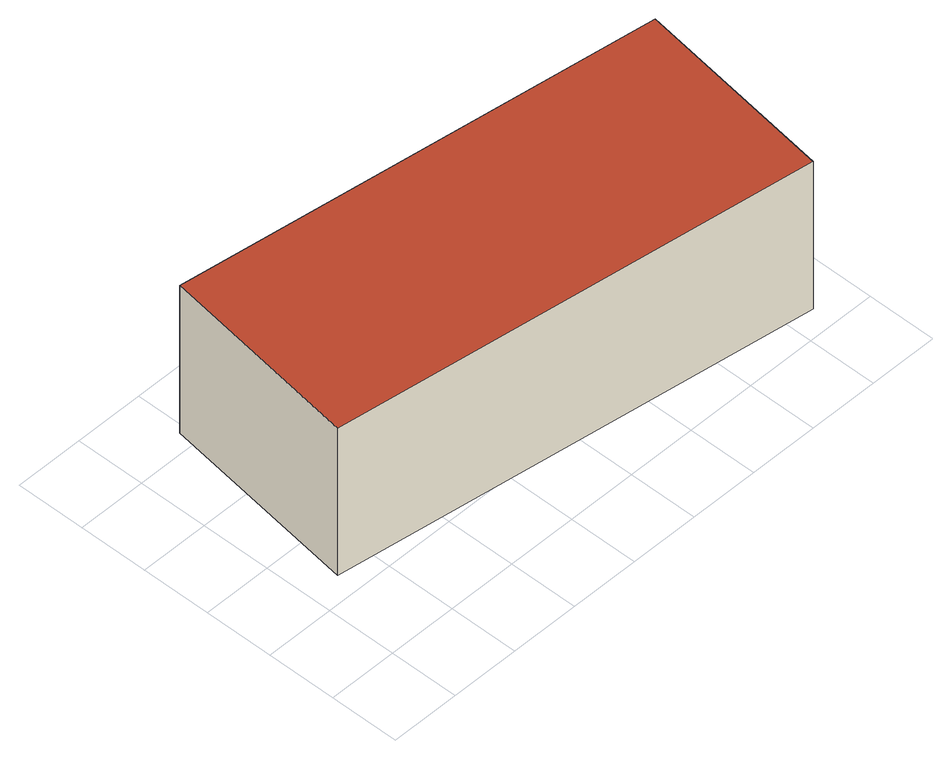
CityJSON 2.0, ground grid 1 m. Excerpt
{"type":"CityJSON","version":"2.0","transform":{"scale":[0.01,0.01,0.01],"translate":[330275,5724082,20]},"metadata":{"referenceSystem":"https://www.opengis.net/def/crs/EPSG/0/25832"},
"CityObjects":{
"building1":{"type":"Building","attributes":{"Geometrietyp2DReferenz":"3000","Gemeindeschluessel":"05170048","function":"31001_2463","roofType":"1000","measuredHeight":2.41},"geometry":[{"type":"Solid","lod":"2","boundaries":[[[[0,1,2,3]],[[4,5,1,0]],[[6,7,5,4]],[[3,2,7,6]],[[4,0,3,6]],[[1,5,7,2]]]],"semantics":{"surfaces":[{"type":"WallSurface"},{"type":"RoofSurface"},{"type":"GroundSurface"}],"values":[[0,0,0,0,1,2]]}}]}
},
"vertices":[
[782,326,247],[782,326,5],[90,425,5],[90,425,247],[740,34,247],[740,34,5],[48,133,247],[48,133,5]
]}
